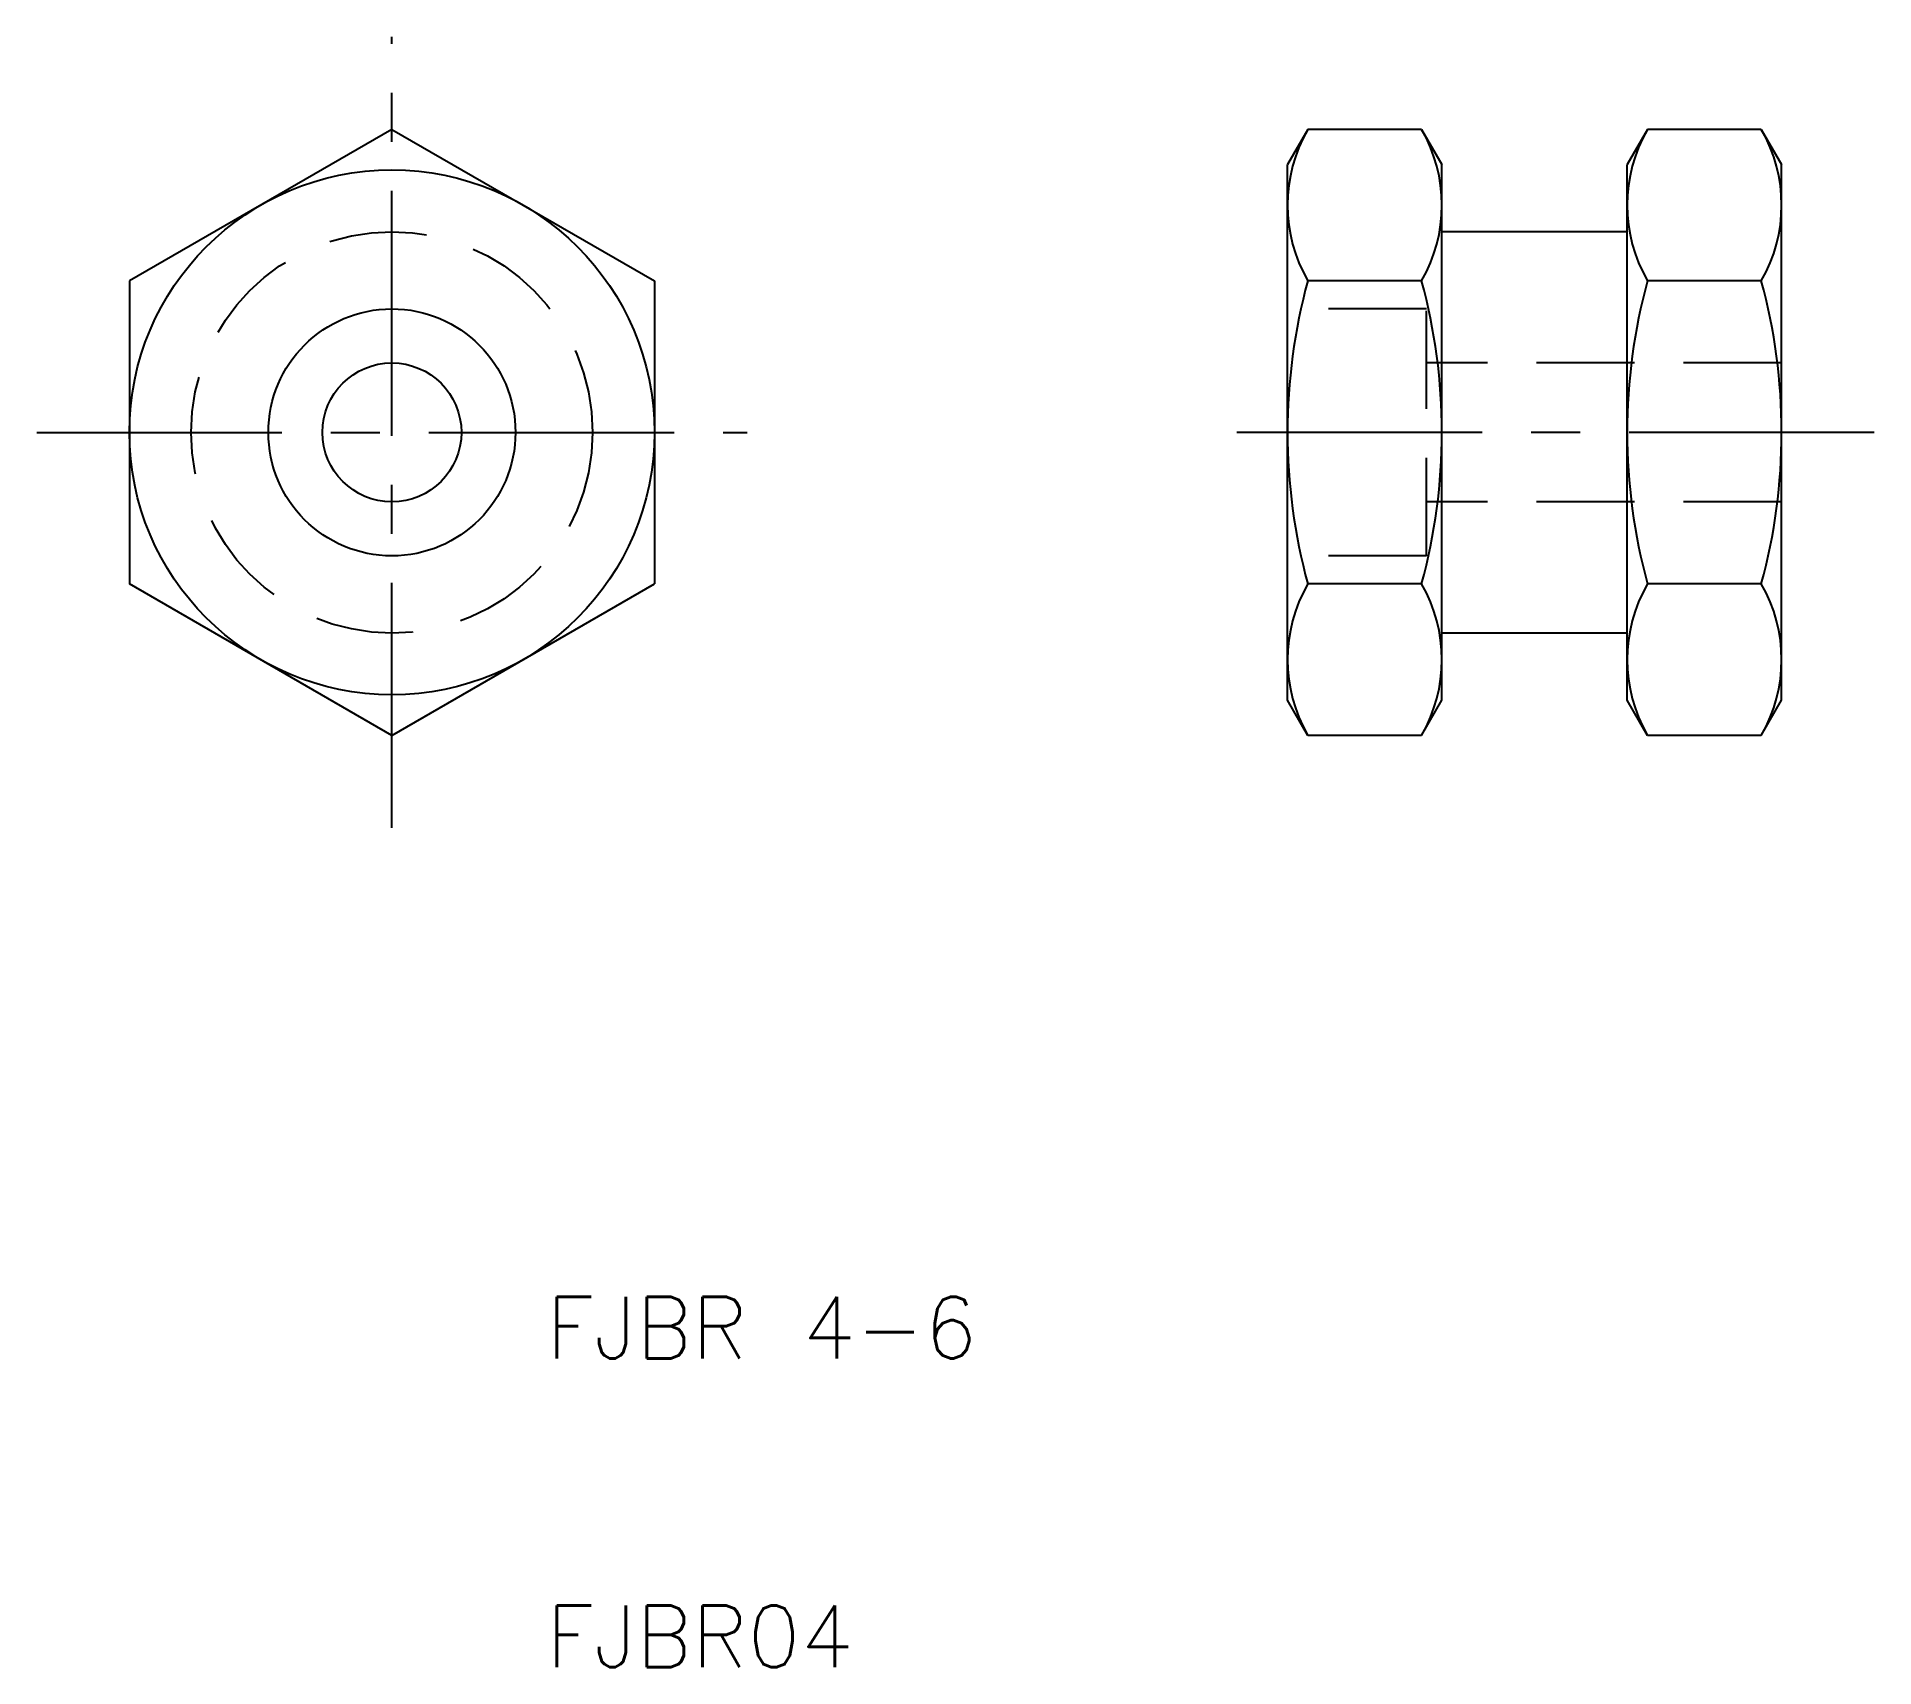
# Model space of a CAD drawing. Extents: x -6.5 to 53, y 10 to 62.8.
import ezdxf

# ---------------------------------------------------------------- set-up
doc = ezdxf.new("R2010")
doc.units = 0
doc.header["$LTSCALE"] = 0.25
doc.linetypes.add('CENTER', pattern=[50.8, 31.75, -6.35, 6.35, -6.35])
doc.linetypes.add('DASHED', pattern=[19.05, 12.7, -6.35])
doc.layers.get('0').update_dxf_attribs({"linetype": 'CONTINUOUS'})
doc.layers.add('CENTER', color=1, linetype='CENTER')
doc.styles.get("Standard").update_dxf_attribs({"font": 'txt.shx', "bigfont": 'extfont.shx'})

msp = doc.modelspace()

# ---------------------------------------------------------------- linework, layer by layer
for p, q in [((5, 59.815), (-3.5, 54.907)), ((5, 59.815), (13.5, 54.907)), ((34.657, 59.815), (34, 58.676)), ((38.343, 59.815), (34.657, 59.815)), ((38.343, 59.815), (39, 58.676)), ((45.657, 59.815), (45, 58.676)), ((49.343, 59.815), (45.657, 59.815)), ((49.343, 59.815), (50, 58.676)), ((34, 41.324), (34, 58.676)), ((39, 56.5), (39, 58.676)), ((45, 56.5), (45, 58.676)), ((50, 41.324), (50, 58.676)), ((39, 43.5), (39, 56.5)), ((45, 56.5), (39, 56.5)), ((45, 43.5), (45, 56.5)), ((-3.5, 54.907), (-3.5, 45.093)), ((13.5, 54.907), (13.5, 45.093)), ((38.343, 54.907), (34.657, 54.907)), ((49.343, 54.907), (45.657, 54.907)), ((5, 40.185), (-3.5, 45.093)), ((5, 40.185), (13.5, 45.093)), ((38.343, 45.093), (34.657, 45.093)), ((49.343, 45.093), (45.657, 45.093)), ((45, 43.5), (39, 43.5)), ((39, 41.324), (39, 43.5)), ((45, 41.324), (45, 43.5)), ((34.657, 40.185), (34, 41.324)), ((38.343, 40.185), (39, 41.324)), ((45.657, 40.185), (45, 41.324)), ((49.343, 40.185), (50, 41.324)), ((38.343, 40.185), (34.657, 40.185)), ((49.343, 40.185), (45.657, 40.185))]:
    msp.add_line(p, q)
at = {"color": 3, "linetype": 'DASHED'}
for p, q in [((38.5, 54), (34, 54)), ((38.5, 46), (38.5, 54)), ((50, 52.25), (38.5, 52.25)), ((50, 47.75), (38.5, 47.75)), ((38.5, 46), (34, 46))]:
    msp.add_line(p, q, dxfattribs=at)
for radius in [8.5, 4, 2.25]:
    msp.add_circle((5, 50), radius)
msp.add_circle((5, 50), 6.5, dxfattribs=at)
for centre, radius, start, end in [((38.907, 57.361), 4.907, 150, 210), ((34.093, 57.361), 4.907, 330, 30), ((49.907, 57.361), 4.907, 150, 210), ((45.093, 57.361), 4.907, 330, 30), ((52.644, 50), 18.644, 164.73852, 195.26148), ((20.356, 50), 18.644, 344.73852, 15.26148), ((63.644, 50), 18.644, 164.73852, 195.26148), ((31.356, 50), 18.644, 344.73852, 15.26148), ((38.907, 42.639), 4.907, 150, 210), ((34.093, 42.639), 4.907, 330, 30), ((49.907, 42.639), 4.907, 150, 210), ((45.093, 42.639), 4.907, 330, 30)]:
    msp.add_arc(centre, radius, start, end)
at = {"layer": 'CENTER', "color": 1, "linetype": 'CENTER'}
for p, q in [((5, 37.185), (5, 62.815)), ((-6.5, 50), (16.5, 50)), ((53, 50), (31, 50))]:
    msp.add_line(p, q, dxfattribs=at)

# ---------------------------------------------------------------- texts
for s, p in [('FJBR 4-6', (10, 20)), ('FJBR04', (10, 10))]:
    msp.add_text(s, height=2).set_placement(p)

doc.saveas('drawing.dxf')
